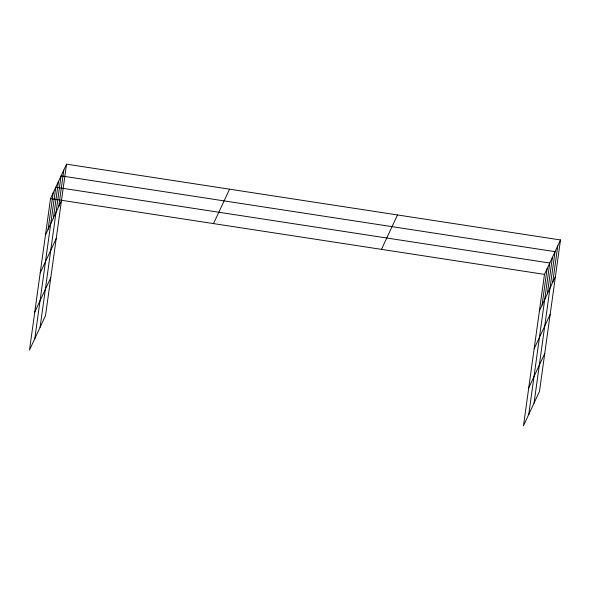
<?xml version="1.0" encoding="UTF-8"?>
<svg xmlns="http://www.w3.org/2000/svg" width="590" height="590" viewBox="0 0 590 590"><rect width="100%" height="100%" fill="white"/><g stroke="black" fill="none" stroke-linecap="round" stroke-linejoin="round"><path stroke-width="0.89" d="M66.537 164.168L50.519 198.587L29.5 350.04L45.519 315.62L66.537 164.168L560.5 239.96L539.481 391.413L523.463 425.832L544.481 274.38L560.5 239.96M48.1 229.355L53.159 192.908M34.788 338.682L55.799 187.229L549.769 263.022L528.751 414.475M53.388 217.998L58.447 181.55M40.076 327.325L61.087 175.872L555.05 251.665L534.038 403.118M58.757 206.47L63.816 170.016M542.062 305.155L547.122 268.701M547.35 293.798L552.41 257.343M552.719 282.263L557.779 245.816M45.46 235.034L61.478 200.615M40.194 272.986L56.212 238.567M34.766 312.088L50.784 277.669M213.521 223.595L229.547 189.184M381.472 249.371L397.49 214.952M539.422 310.834L555.441 276.415M534.157 348.779L550.175 314.367M528.729 387.881L544.747 353.462M50.519 198.587L544.481 274.38"/></g></svg>
